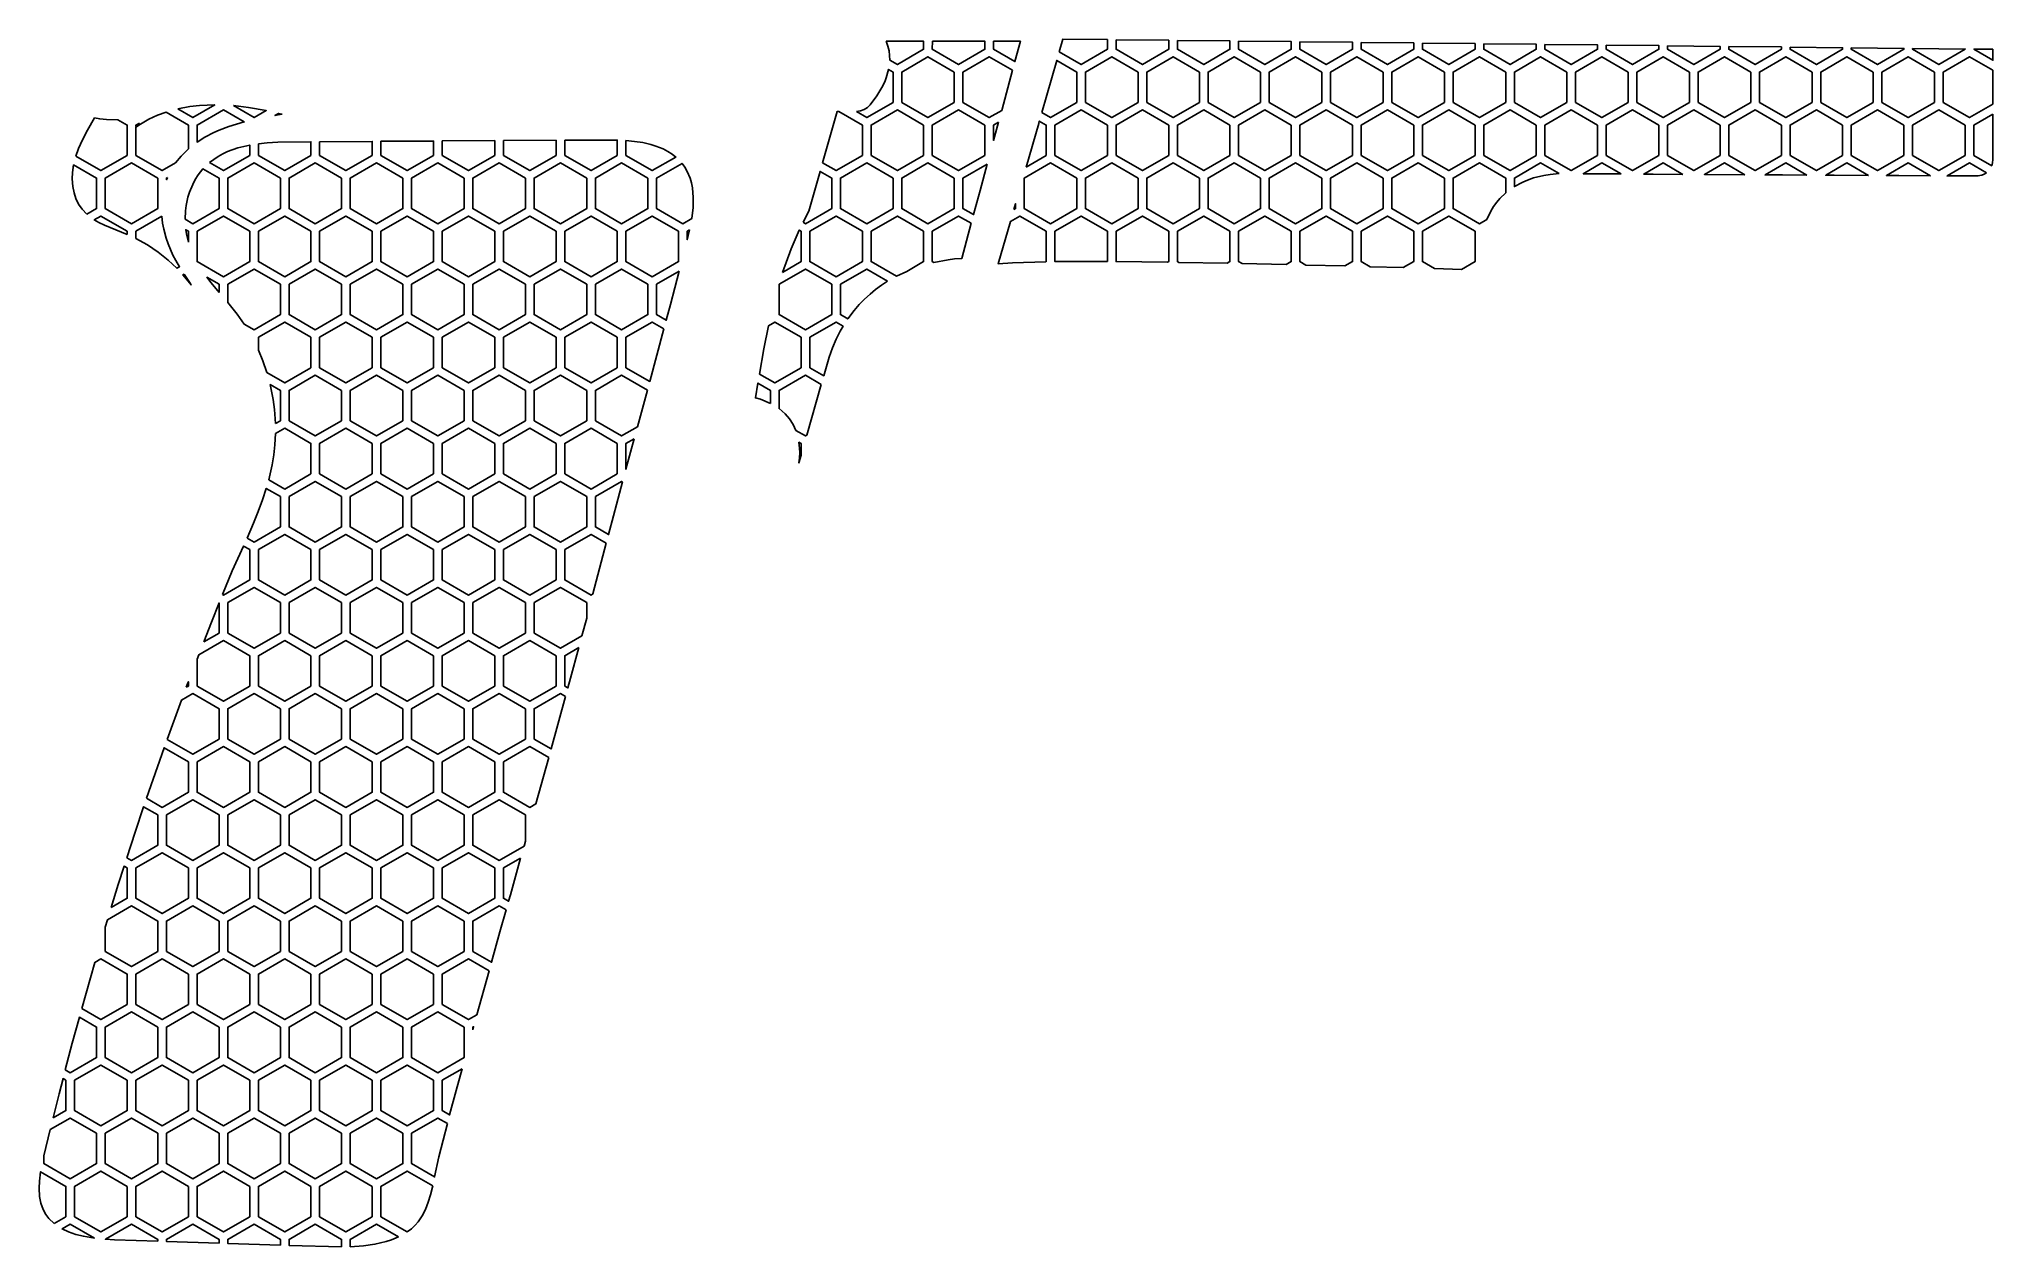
# Model space of a CAD drawing. Header units: millimetres. Extents: x 168 to 281, y -149 to -79.
import ezdxf

# ---------------------------------------------------------------- set-up
doc = ezdxf.new("R2010")
doc.units = ezdxf.units.MM

# ---------------------------------------------------------------- blocks, each defined once
blk = doc.blocks.new('HEX')
blk.add_lwpolyline([(1.516, 0.875), (0, 1.75), (-1.516, 0.875), (-1.516, -0.875), (0, -1.75), (1.516, -0.875)], close=True)

msp = doc.modelspace()

# ---------------------------------------------------------------- linework, layer by layer
for points in [[(217.163, -79.278), (219.319, -79.278), (219.319, -79.743), (217.803, -80.618), (217.364, -80.364), (217.359, -80.1), (217.327, -79.829), (217.264, -79.556), (217.163, -79.278)], [(219.82, -79.278), (222.85, -79.278), (222.85, -79.743), (221.334, -80.618), (219.819, -79.743), (219.82, -79.278)], [(223.35, -79.278), (224.893, -79.278), (224.576, -80.451), (223.35, -79.743), (223.35, -79.278)], [(227.136, -79.89), (227.348, -79.153), (229.912, -79.185), (229.912, -79.743), (228.397, -80.618), (227.136, -79.89)], [(230.412, -79.191), (233.443, -79.224), (233.443, -79.743), (231.928, -80.618), (230.412, -79.743), (230.412, -79.191)], [(233.943, -79.229), (236.974, -79.262), (236.974, -79.743), (235.459, -80.618), (233.943, -79.743), (233.943, -79.229)], [(237.474, -79.268), (240.505, -79.301), (240.505, -79.743), (238.99, -80.618), (237.474, -79.743), (237.474, -79.268)], [(241.005, -79.306), (244.036, -79.339), (244.036, -79.743), (242.521, -80.618), (241.005, -79.743), (241.005, -79.306)], [(244.536, -79.345), (247.568, -79.378), (247.568, -79.743), (246.052, -80.618), (244.536, -79.743), (244.536, -79.345)], [(248.068, -79.383), (251.099, -79.417), (251.099, -79.743), (249.583, -80.618), (248.068, -79.743), (248.068, -79.383)], [(251.599, -79.422), (254.63, -79.455), (254.63, -79.743), (253.114, -80.618), (251.599, -79.743), (251.599, -79.422)], [(255.13, -79.461), (258.161, -79.494), (258.161, -79.743), (256.645, -80.618), (255.13, -79.743), (255.13, -79.461)], [(258.661, -79.499), (261.692, -79.532), (261.692, -79.743), (260.176, -80.618), (258.661, -79.743), (258.661, -79.499)], [(262.192, -79.538), (265.223, -79.571), (265.223, -79.743), (263.707, -80.618), (262.192, -79.743), (262.192, -79.538)], [(265.723, -79.576), (268.754, -79.609), (268.754, -79.743), (267.239, -80.618), (265.723, -79.743), (265.723, -79.576)], [(269.254, -79.615), (272.285, -79.648), (272.285, -79.743), (270.77, -80.618), (269.254, -79.743), (269.254, -79.615)], [(272.785, -79.653), (275.816, -79.687), (275.816, -79.743), (274.301, -80.618), (272.785, -79.743), (272.785, -79.653)], [(276.316, -79.692), (279.347, -79.725), (279.347, -79.743), (277.832, -80.618), (276.316, -79.743), (276.316, -79.692)], [(280.946, -79.743), (280.946, -80.377), (279.847, -79.743), (279.847, -79.731), (280.946, -79.743)], [(215.445, -83.328), (215.67, -83.294), (215.882, -83.218), (216.075, -83.102), (216.243, -82.95), (216.628, -82.432), (216.917, -81.942), (217.073, -81.612), (217.164, -81.379), (217.299, -80.904), (217.553, -81.051), (217.553, -82.801), (216.038, -83.676), (215.445, -83.328)], [(224.441, -80.95), (223.817, -83.262), (223.1, -83.676), (221.584, -82.801), (221.584, -81.051), (223.1, -80.176), (224.441, -80.95)], [(226.129, -83.386), (226.415, -82.392), (226.993, -80.385), (228.147, -81.051), (228.147, -82.801), (226.631, -83.676), (226.129, -83.386)], [(280.946, -80.954), (280.946, -82.897), (279.597, -83.676), (278.082, -82.801), (278.082, -81.051), (279.597, -80.176), (280.946, -80.954)], [(176.333, -83.178), (177.02, -83.047), (177.574, -82.983), (178.462, -82.944), (177.196, -83.676), (176.333, -83.178)], [(178.403, -84.539), (177.883, -84.813), (177.446, -85.092), (177.446, -84.109), (178.961, -83.234), (180.16, -83.926), (179.271, -84.191), (178.724, -84.396), (178.403, -84.539)], [(179.537, -82.988), (180.402, -83.087), (181.43, -83.27), (180.727, -83.676), (179.537, -82.988)], [(213.49, -86.282), (214.331, -83.33), (214.439, -83.33), (215.788, -84.109), (215.788, -85.859), (214.272, -86.734), (213.49, -86.282)], [(170.455, -85.9), (170.616, -85.453), (170.837, -84.962), (171.13, -84.404), (171.535, -83.701), (171.83, -83.751), (172.226, -83.792), (172.883, -83.802), (173.415, -84.109), (173.415, -85.859), (171.899, -86.734), (170.455, -85.9)], [(176.946, -85.482), (176.517, -85.904), (176.208, -86.284), (175.43, -86.734), (173.915, -85.859), (173.915, -84.23), (174.188, -84.048), (174.668, -83.776), (175.166, -83.547), (175.658, -83.365), (176.946, -84.109), (176.946, -85.482)], [(174.117, -83.993), (174.004, -84.111), (173.915, -84.2), (173.915, -84.109), (174.117, -83.993)], [(182.346, -83.486), (182.115, -83.526), (181.93, -83.559), (182.145, -83.434), (182.346, -83.486)], [(223.632, -83.946), (223.519, -84.363), (223.35, -84.991), (223.35, -84.109), (223.632, -83.946)], [(225.225, -86.526), (225.949, -84.012), (225.986, -83.881), (226.381, -84.109), (226.381, -85.859), (225.225, -86.526)], [(280.946, -83.474), (280.946, -86.091), (280.926, -86.284), (280.875, -86.452), (279.847, -85.859), (279.847, -84.109), (280.946, -83.474)], [(178.152, -86.266), (178.655, -85.913), (178.926, -85.765), (179.205, -85.636), (179.786, -85.428), (180.477, -85.263), (180.477, -85.859), (178.961, -86.734), (178.152, -86.266)], [(180.977, -85.184), (181.476, -85.132), (182.102, -85.094), (184.008, -85.069), (184.008, -85.859), (182.492, -86.734), (180.977, -85.859), (180.977, -85.184)], [(184.508, -85.066), (187.539, -85.048), (187.539, -85.859), (186.024, -86.734), (184.508, -85.859), (184.508, -85.066)], [(188.039, -85.045), (191.07, -85.027), (191.07, -85.859), (189.555, -86.734), (188.039, -85.859), (188.039, -85.045)], [(191.57, -85.024), (194.601, -85.006), (194.601, -85.859), (193.086, -86.734), (191.57, -85.859), (191.57, -85.024)], [(195.101, -85.003), (198.132, -84.985), (198.132, -85.859), (196.617, -86.734), (195.101, -85.859), (195.101, -85.003)], [(198.632, -84.982), (201.663, -84.976), (201.663, -85.859), (200.148, -86.734), (198.632, -85.859), (198.632, -84.982)], [(202.163, -85.001), (202.663, -85.048), (203.136, -85.12), (203.595, -85.225), (203.89, -85.315), (204.313, -85.485), (204.578, -85.624), (204.828, -85.785), (205.037, -85.949), (203.679, -86.734), (202.163, -85.859), (202.163, -85.001)], [(171.081, -89.245), (170.812, -88.958), (170.614, -88.664), (170.46, -88.345), (170.35, -88.006), (170.28, -87.655), (170.247, -87.204), (170.261, -86.841), (170.324, -86.402), (171.649, -87.167), (171.649, -88.917), (171.081, -89.245)], [(176.756, -89.537), (176.778, -89.058), (176.819, -88.741), (176.919, -88.272), (177.012, -87.968), (177.191, -87.527), (177.338, -87.247), (177.506, -86.98), (177.78, -86.629), (178.711, -87.167), (178.711, -88.917), (177.196, -89.792), (176.756, -89.537)], [(205.693, -86.788), (205.857, -87.174), (205.935, -87.442), (205.991, -87.717), (206.044, -88.284), (206.029, -88.866), (205.953, -89.498), (205.444, -89.792), (203.929, -88.917), (203.929, -87.167), (205.395, -86.32), (205.55, -86.543), (205.693, -86.788)], [(222.98, -86.361), (222.569, -87.883), (222.194, -89.269), (221.584, -88.917), (221.584, -87.167), (222.98, -86.361)], [(252.864, -88.02), (252.532, -88.337), (252.345, -88.557), (252.169, -88.798), (252.006, -89.062), (251.775, -89.545), (251.349, -89.792), (249.833, -88.917), (249.833, -87.167), (251.349, -86.292), (252.864, -87.167), (252.864, -88.02)], [(255.949, -86.909), (255.428, -86.95), (255.072, -87.006), (254.464, -87.157), (254.029, -87.313), (253.807, -87.411), (253.364, -87.652), (253.364, -87.167), (254.88, -86.292), (255.949, -86.909)], [(259.514, -86.928), (257.65, -86.918), (257.33, -86.916), (258.411, -86.292), (259.514, -86.928)], [(263.081, -86.949), (261.372, -86.939), (260.826, -86.936), (261.942, -86.292), (263.081, -86.949)], [(266.647, -86.97), (264.35, -86.956), (264.322, -86.956), (265.473, -86.292), (266.647, -86.97)], [(270.214, -86.99), (268.817, -86.982), (267.818, -86.977), (269.004, -86.292), (270.214, -86.99)], [(273.781, -87.011), (271.795, -87), (271.314, -86.997), (272.535, -86.292), (273.781, -87.011)], [(277.348, -87.032), (275.517, -87.021), (274.81, -87.017), (276.066, -86.292), (277.348, -87.032)], [(280.568, -86.852), (280.442, -86.933), (280.314, -86.99), (280.082, -87.042), (278.306, -87.037), (279.597, -86.292), (280.568, -86.852)], [(175.729, -87.139), (175.68, -87.261), (175.68, -87.167), (175.729, -87.139)], [(212.37, -89.713), (212.693, -89.076), (213.348, -86.778), (214.022, -87.167), (214.022, -88.917), (212.507, -89.792), (212.37, -89.713)], [(224.52, -88.972), (224.615, -88.642), (224.615, -88.917), (224.52, -88.972)], [(173.415, -90.414), (172.111, -89.886), (171.785, -89.727), (171.515, -89.572), (171.899, -89.35), (173.415, -90.225), (173.415, -90.414)], [(175.411, -89.361), (175.46, -89.77), (175.525, -90.115), (175.659, -90.625), (175.773, -90.958), (176.051, -91.604), (176.215, -91.913), (176.434, -92.27), (176.277, -92.361), (175.781, -91.896), (175.197, -91.43), (174.577, -91.014), (173.915, -90.645), (173.915, -90.225), (175.411, -89.361)], [(218.342, -92.539), (217.751, -92.82), (216.288, -91.975), (216.288, -90.225), (217.803, -89.35), (219.319, -90.225), (219.319, -91.975), (218.342, -92.539)], [(222.059, -89.768), (221.512, -91.795), (221.099, -91.822), (220.734, -91.866), (219.905, -92.024), (219.819, -91.975), (219.819, -90.225), (221.334, -89.35), (222.059, -89.768)], [(226.356, -91.989), (224.441, -92.046), (223.617, -92.109), (224.321, -89.664), (224.865, -89.35), (226.381, -90.225), (226.381, -91.975), (226.356, -91.989)], [(229.912, -91.975), (226.881, -91.975), (226.881, -90.225), (228.397, -89.35), (229.912, -90.225), (229.912, -91.975)], [(233.376, -92.013), (230.412, -91.975), (230.412, -90.225), (231.928, -89.35), (233.443, -90.225), (233.443, -91.975), (233.376, -92.013)], [(236.805, -92.072), (234.027, -92.023), (233.943, -91.975), (233.943, -90.225), (235.459, -89.35), (236.974, -90.225), (236.974, -91.975), (236.805, -92.072)], [(240.209, -92.146), (237.674, -92.09), (237.474, -91.975), (237.474, -90.225), (238.99, -89.35), (240.505, -90.225), (240.505, -91.975), (240.209, -92.146)], [(243.594, -92.23), (241.349, -92.173), (241.005, -91.975), (241.005, -90.225), (242.521, -89.35), (244.036, -90.225), (244.036, -91.975), (243.594, -92.23)], [(246.963, -92.324), (245.048, -92.27), (244.536, -91.975), (244.536, -90.225), (246.052, -89.35), (247.568, -90.225), (247.568, -91.975), (246.963, -92.324)], [(250.319, -92.425), (248.764, -92.377), (248.068, -91.975), (248.068, -90.225), (249.583, -89.35), (251.099, -90.225), (251.099, -91.975), (250.319, -92.425)], [(176.946, -90.86), (176.852, -90.481), (176.795, -90.138), (176.946, -90.225), (176.946, -90.86)], [(205.829, -90.147), (205.752, -90.481), (205.694, -90.715), (205.694, -90.225), (205.829, -90.147)], [(211.181, -92.596), (211.678, -91.241), (212.152, -90.164), (212.257, -90.225), (212.257, -91.975), (211.181, -92.596)], [(176.703, -92.692), (177, -93.159), (177.1, -93.316), (176.628, -92.735), (176.703, -92.692)], [(178.711, -93.751), (178.255, -93.199), (178.006, -92.875), (178.711, -93.283), (178.711, -93.751)], [(180.156, -95.578), (179.749, -95.007), (179.211, -94.342), (179.211, -93.283), (180.727, -92.408), (182.242, -93.283), (182.242, -95.033), (180.727, -95.908), (180.156, -95.578)], [(205.223, -92.536), (204.72, -94.449), (204.481, -95.352), (203.929, -95.033), (203.929, -93.283), (205.223, -92.536)], [(217.245, -93.105), (216.881, -93.342), (216.552, -93.582), (216.227, -93.846), (215.91, -94.135), (215.603, -94.451), (215.306, -94.793), (214.946, -95.277), (214.522, -95.033), (214.522, -93.283), (216.038, -92.408), (217.245, -93.105)], [(181.468, -98.374), (181.231, -97.691), (180.977, -97.084), (180.977, -96.341), (182.492, -95.466), (184.008, -96.341), (184.008, -98.091), (182.492, -98.966), (181.468, -98.374)], [(204.348, -95.852), (203.535, -98.882), (202.163, -98.091), (202.163, -96.341), (203.679, -95.466), (204.348, -95.852)], [(209.857, -98.455), (210.114, -97.012), (210.379, -95.675), (210.741, -95.466), (212.257, -96.341), (212.257, -98.091), (210.741, -98.966), (209.857, -98.455)], [(214.502, -95.993), (214.27, -96.454), (214.058, -96.949), (213.87, -97.477), (213.56, -98.554), (212.757, -98.091), (212.757, -96.341), (214.272, -95.466), (214.675, -95.698), (214.502, -95.993)], [(181.956, -101.314), (181.904, -100.503), (181.831, -99.931), (181.658, -99.061), (182.242, -99.399), (182.242, -101.149), (181.956, -101.314)], [(203.4, -99.382), (202.827, -101.497), (201.913, -102.024), (200.398, -101.149), (200.398, -99.399), (201.913, -98.524), (203.4, -99.382)], [(210.491, -100.148), (209.908, -99.914), (209.626, -99.835), (209.768, -98.981), (210.491, -99.399), (210.491, -100.148)], [(213.418, -99.05), (212.584, -101.979), (212.507, -102.024), (211.95, -101.703), (211.79, -101.358), (211.59, -101.045), (211.335, -100.746), (210.991, -100.45), (210.991, -99.399), (212.507, -98.524), (213.418, -99.05)], [(181.573, -104.551), (181.765, -103.698), (181.859, -103.113), (181.922, -102.53), (181.956, -101.891), (182.492, -101.582), (184.008, -102.457), (184.008, -104.207), (182.492, -105.082), (181.573, -104.551)], [(202.641, -102.181), (202.432, -102.954), (202.163, -103.947), (202.163, -102.457), (202.641, -102.181)], [(212.257, -103.128), (212.129, -103.575), (212.166, -103.296), (212.179, -102.986), (212.172, -102.733), (212.133, -102.385), (212.257, -102.457), (212.257, -103.128)], [(201.968, -104.671), (201.446, -106.621), (201.159, -107.704), (200.398, -107.265), (200.398, -105.515), (201.913, -104.64), (201.968, -104.671)], [(180.333, -107.912), (180.703, -107.056), (180.972, -106.381), (181.221, -105.698), (181.432, -105.047), (182.242, -105.515), (182.242, -107.265), (180.727, -108.14), (180.333, -107.912)], [(201.026, -108.205), (200.261, -111.132), (200.148, -111.198), (198.632, -110.323), (198.632, -108.573), (200.148, -107.698), (201.026, -108.205)], [(178.901, -111.163), (179.463, -109.802), (180.125, -108.37), (180.477, -108.573), (180.477, -110.323), (178.961, -111.198), (178.901, -111.163)], [(199.898, -112.519), (199.627, -113.537), (198.382, -114.256), (196.867, -113.381), (196.867, -111.631), (198.382, -110.756), (199.898, -111.631), (199.898, -112.519)], [(177.838, -113.885), (178.281, -112.764), (178.711, -111.647), (178.711, -113.381), (177.838, -113.885)], [(177.449, -114.879), (177.545, -114.631), (178.961, -113.814), (180.477, -114.689), (180.477, -116.439), (178.961, -117.314), (177.446, -116.439), (177.449, -114.879)], [(199.444, -114.22), (198.966, -115.987), (198.814, -116.544), (198.632, -116.439), (198.632, -114.689), (199.444, -114.22)], [(175.714, -119.516), (176.547, -117.246), (177.196, -116.872), (178.711, -117.747), (178.711, -119.497), (177.196, -120.372), (175.714, -119.516)], [(176.824, -116.509), (176.935, -116.217), (176.946, -116.189), (176.946, -116.439), (176.824, -116.509)], [(198.678, -117.043), (197.846, -120.062), (196.867, -119.497), (196.867, -117.747), (198.382, -116.872), (198.678, -117.043)], [(174.526, -122.908), (175.542, -119.994), (176.946, -120.805), (176.946, -122.555), (175.43, -123.43), (174.526, -122.908)], [(197.708, -120.56), (196.965, -123.229), (196.617, -123.43), (195.101, -122.555), (195.101, -120.805), (196.617, -119.93), (197.708, -120.56)], [(173.393, -126.331), (173.869, -124.866), (174.362, -123.39), (175.18, -123.863), (175.18, -125.613), (173.665, -126.488), (173.393, -126.331)], [(196.286, -125.66), (194.851, -126.488), (193.336, -125.613), (193.336, -123.863), (194.851, -122.988), (196.367, -123.863), (196.367, -125.37), (196.286, -125.66)], [(172.491, -129.204), (172.903, -127.873), (173.237, -126.818), (173.415, -126.921), (173.415, -128.671), (172.491, -129.204)], [(196.093, -126.348), (195.5, -128.467), (195.395, -128.841), (195.101, -128.671), (195.101, -126.921), (196.093, -126.348)], [(172.149, -130.332), (172.278, -129.904), (173.665, -129.104), (175.18, -129.979), (175.18, -131.729), (173.665, -132.604), (172.149, -131.729), (172.149, -130.332)], [(195.256, -129.338), (194.902, -130.605), (194.414, -132.352), (193.336, -131.729), (193.336, -129.979), (194.851, -129.104), (195.256, -129.338)], [(170.797, -135.025), (171.55, -132.363), (171.899, -132.162), (173.415, -133.037), (173.415, -134.787), (171.899, -135.662), (170.797, -135.025)], [(194.276, -132.849), (193.573, -135.38), (193.086, -135.662), (191.57, -134.787), (191.57, -133.037), (193.086, -132.162), (194.276, -132.849)], [(169.85, -138.556), (170.253, -137.026), (170.66, -135.524), (171.649, -136.095), (171.649, -137.845), (170.134, -138.72), (169.85, -138.556)], [(193.336, -136.242), (193.336, -136.095), (193.384, -136.067), (193.336, -136.242)], [(192.72, -138.489), (192.381, -139.737), (192.001, -141.152), (191.57, -140.903), (191.57, -139.153), (192.72, -138.489)], [(169.148, -141.327), (169.497, -139.934), (169.72, -139.059), (169.884, -139.153), (169.884, -140.903), (169.148, -141.327)], [(168.618, -143.517), (168.983, -142), (170.134, -141.336), (171.649, -142.211), (171.649, -143.961), (170.134, -144.836), (168.618, -143.961), (168.618, -143.517)], [(191.867, -141.652), (191.369, -143.563), (191.133, -144.728), (189.805, -143.961), (189.805, -142.211), (191.32, -141.336), (191.867, -141.652)], [(169.2, -147.414), (168.897, -147.117), (168.733, -146.897), (168.573, -146.603), (168.443, -146.239), (168.367, -145.859), (168.337, -145.368), (168.355, -144.968), (168.425, -144.427), (169.884, -145.269), (169.884, -147.019), (169.2, -147.414)], [(191.024, -145.242), (190.897, -145.758), (190.765, -146.19), (190.607, -146.599), (190.417, -146.976), (190.19, -147.313), (190.015, -147.511), (189.792, -147.709), (189.548, -147.89), (188.039, -147.019), (188.039, -145.269), (189.555, -144.394), (191.024, -145.242)], [(171.527, -148.257), (170.89, -148.149), (170.453, -148.038), (170.036, -147.895), (169.666, -147.722), (170.134, -147.452), (171.527, -148.257)], [(175.18, -148.428), (172.679, -148.348), (172.162, -148.32), (173.665, -147.452), (175.18, -148.327), (175.18, -148.428)], [(178.711, -148.544), (175.68, -148.444), (175.68, -148.327), (177.196, -147.452), (178.711, -148.327), (178.711, -148.544)], [(182.242, -148.66), (179.211, -148.561), (179.211, -148.327), (180.727, -147.452), (182.242, -148.327), (182.242, -148.66)], [(185.774, -148.76), (182.742, -148.677), (182.742, -148.327), (184.258, -147.452), (185.774, -148.327), (185.774, -148.76)], [(189.048, -148.179), (188.655, -148.349), (188.344, -148.454), (187.697, -148.61), (187.028, -148.704), (186.274, -148.752), (186.274, -148.327), (187.789, -147.452), (189.048, -148.179)]]:
    msp.add_lwpolyline(points, close=True)

# ---------------------------------------------------------------- block references
for p in [(219.569, -81.926), (230.162, -81.926), (233.693, -81.926), (237.224, -81.926), (240.755, -81.926), (244.286, -81.926), (247.818, -81.926), (251.349, -81.926), (254.88, -81.926), (258.411, -81.926), (261.942, -81.926), (265.473, -81.926), (269.004, -81.926), (272.535, -81.926), (276.066, -81.926), (217.803, -84.984), (221.334, -84.984), (228.397, -84.984), (231.928, -84.984), (235.459, -84.984), (238.99, -84.984), (242.521, -84.984), (246.052, -84.984), (249.583, -84.984), (253.114, -84.984), (256.645, -84.984), (260.176, -84.984), (263.707, -84.984), (267.239, -84.984), (270.77, -84.984), (274.301, -84.984), (277.832, -84.984), (173.665, -88.042), (180.727, -88.042), (184.258, -88.042), (187.789, -88.042), (191.32, -88.042), (194.851, -88.042), (198.382, -88.042), (201.913, -88.042), (216.038, -88.042), (219.569, -88.042), (226.631, -88.042), (230.162, -88.042), (233.693, -88.042), (237.224, -88.042), (240.755, -88.042), (244.286, -88.042), (247.818, -88.042), (178.961, -91.1), (182.492, -91.1), (186.024, -91.1), (189.555, -91.1), (193.086, -91.1), (196.617, -91.1), (200.148, -91.1), (203.679, -91.1), (214.272, -91.1), (184.258, -94.158), (187.789, -94.158), (191.32, -94.158), (194.851, -94.158), (198.382, -94.158), (201.913, -94.158), (212.507, -94.158), (186.024, -97.216), (189.555, -97.216), (193.086, -97.216), (196.617, -97.216), (200.148, -97.216), (184.258, -100.274), (187.789, -100.274), (191.32, -100.274), (194.851, -100.274), (198.382, -100.274), (186.024, -103.332), (189.555, -103.332), (193.086, -103.332), (196.617, -103.332), (200.148, -103.332), (184.258, -106.39), (187.789, -106.39), (191.32, -106.39), (194.851, -106.39), (198.382, -106.39), (182.492, -109.448), (186.024, -109.448), (189.555, -109.448), (193.086, -109.448), (196.617, -109.448), (180.727, -112.506), (184.258, -112.506), (187.789, -112.506), (191.32, -112.506), (194.851, -112.506), (182.492, -115.564), (186.024, -115.564), (189.555, -115.564), (193.086, -115.564), (196.617, -115.564), (180.727, -118.622), (184.258, -118.622), (187.789, -118.622), (191.32, -118.622), (194.851, -118.622), (178.961, -121.68), (182.492, -121.68), (186.024, -121.68), (189.555, -121.68), (193.086, -121.68), (177.196, -124.738), (180.727, -124.738), (184.258, -124.738), (187.789, -124.738), (191.32, -124.738), (175.43, -127.796), (178.961, -127.796), (182.492, -127.796), (186.024, -127.796), (189.555, -127.796), (193.086, -127.796), (177.196, -130.854), (180.727, -130.854), (184.258, -130.854), (187.789, -130.854), (191.32, -130.854), (175.43, -133.912), (178.961, -133.912), (182.492, -133.912), (186.024, -133.912), (189.555, -133.912), (173.665, -136.97), (177.196, -136.97), (180.727, -136.97), (184.258, -136.97), (187.789, -136.97), (191.32, -136.97), (171.899, -140.028), (175.43, -140.028), (178.961, -140.028), (182.492, -140.028), (186.024, -140.028), (189.555, -140.028), (173.665, -143.086), (177.196, -143.086), (180.727, -143.086), (184.258, -143.086), (187.789, -143.086), (171.899, -146.144), (175.43, -146.144), (178.961, -146.144), (182.492, -146.144), (186.024, -146.144)]:
    msp.add_blockref('HEX', p)

doc.saveas('drawing.dxf')
